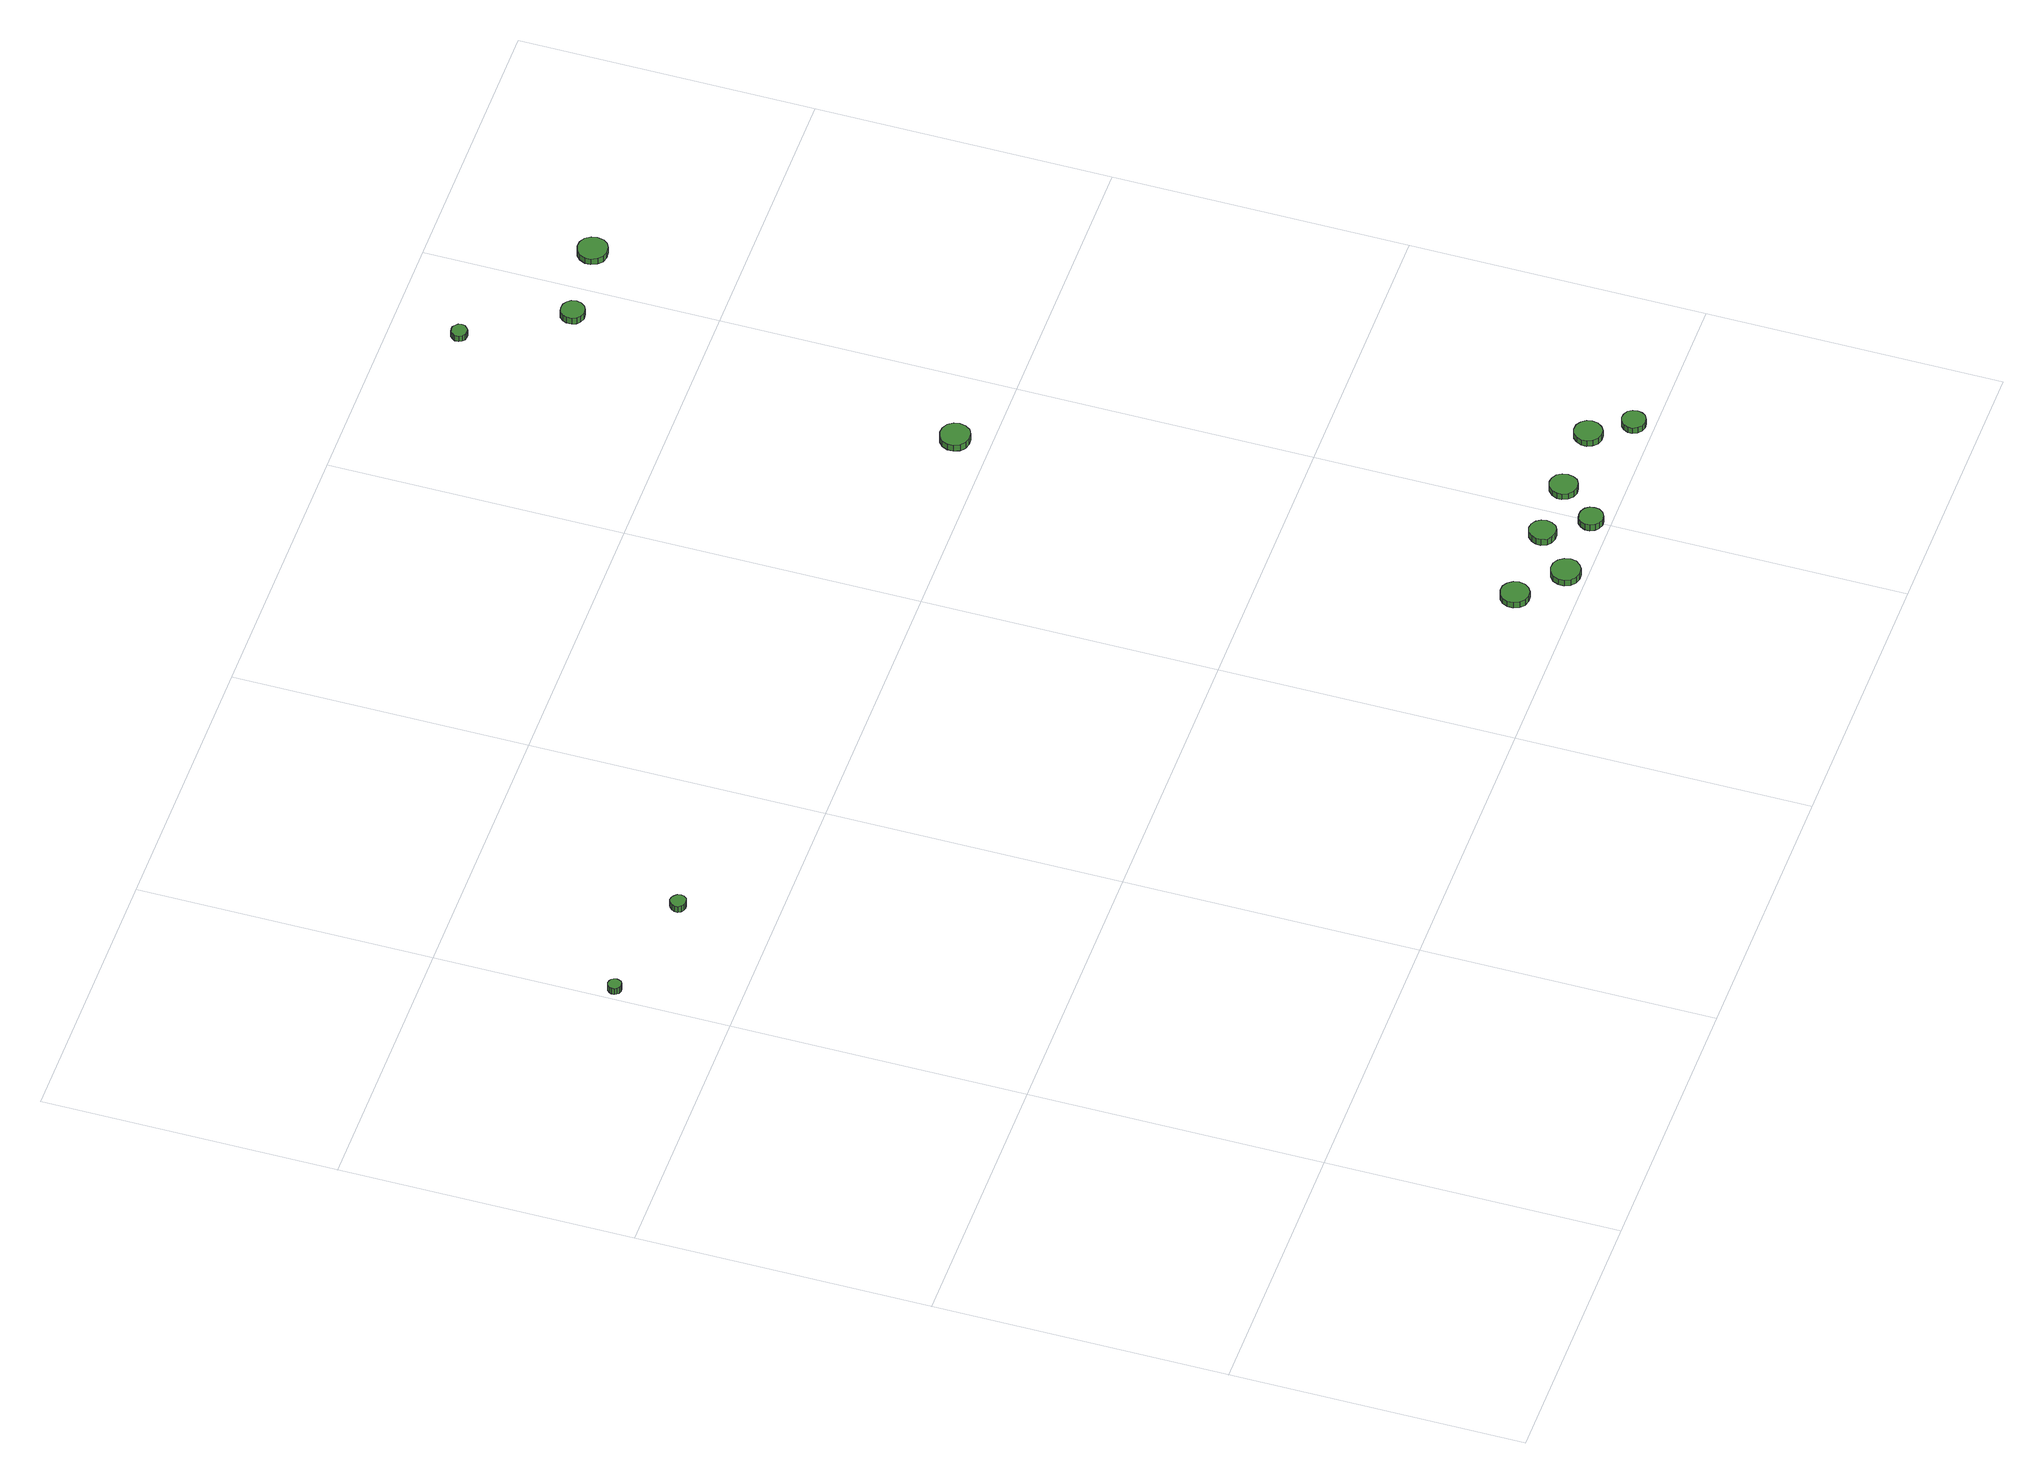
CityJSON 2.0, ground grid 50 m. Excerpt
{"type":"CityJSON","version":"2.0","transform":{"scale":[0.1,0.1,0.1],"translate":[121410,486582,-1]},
"CityObjects":{
"tree1":{"type":"SolitaryVegetationObject","attributes":{"function":"something"},"geometry":[{"type":"MultiSurface","lod":"1","boundaries":[[[0,1,2,3,4,5,6,7,8,9,10,11,12,13,14]],[[15,16,17,18,19,20,21,22,23,24,25,26,27,28,29]],[[0,29,28,1]],[[1,28,27,2]],[[2,27,26,3]],[[3,26,25,4]],[[4,25,24,5]],[[5,24,23,6]],[[6,23,22,7]],[[7,22,21,8]],[[8,21,20,9]],[[9,20,19,10]],[[10,19,18,11]],[[11,18,17,12]],[[12,17,16,13]],[[13,16,15,14]],[[14,15,29,0]]]}]},
"tree2":{"type":"SolitaryVegetationObject","attributes":{"function":"something"},"geometry":[{"type":"MultiSurface","lod":"1","boundaries":[[[30,31,32,33,34,35,36,37,38,39,40,41,42,43,44]],[[45,46,47,48,49,50,51,52,53,54,55,56,57,58,59]],[[30,59,58,31]],[[31,58,57,32]],[[32,57,56,33]],[[33,56,55,34]],[[34,55,54,35]],[[35,54,53,36]],[[36,53,52,37]],[[37,52,51,38]],[[38,51,50,39]],[[39,50,49,40]],[[40,49,48,41]],[[41,48,47,42]],[[42,47,46,43]],[[43,46,45,44]],[[44,45,59,30]]]}]},
"tree3":{"type":"SolitaryVegetationObject","attributes":{"function":"something"},"geometry":[{"type":"MultiSurface","lod":"1","boundaries":[[[60,61,62,63,64,65,66,67,68,69,70,71,72,73,74]],[[75,76,77,78,79,80,81,82,83,84,85,86,87,88,89]],[[60,89,88,61]],[[61,88,87,62]],[[62,87,86,63]],[[63,86,85,64]],[[64,85,84,65]],[[65,84,83,66]],[[66,83,82,67]],[[67,82,81,68]],[[68,81,80,69]],[[69,80,79,70]],[[70,79,78,71]],[[71,78,77,72]],[[72,77,76,73]],[[73,76,75,74]],[[74,75,89,60]]]}]},
"tree4":{"type":"SolitaryVegetationObject","attributes":{"function":"something"},"geometry":[{"type":"MultiSurface","lod":"1","boundaries":[[[90,91,92,93,94,95,96,97,98,99,100,101,102,103,104]],[[105,106,107,108,109,110,111,112,113,114,115,116,117,118,119]],[[90,119,118,91]],[[91,118,117,92]],[[92,117,116,93]],[[93,116,115,94]],[[94,115,114,95]],[[95,114,113,96]],[[96,113,112,97]],[[97,112,111,98]],[[98,111,110,99]],[[99,110,109,100]],[[100,109,108,101]],[[101,108,107,102]],[[102,107,106,103]],[[103,106,105,104]],[[104,105,119,90]]]}]},
"tree5":{"type":"SolitaryVegetationObject","attributes":{"function":"something"},"geometry":[{"type":"MultiSurface","lod":"1","boundaries":[[[120,121,122,123,124,125,126,127,128,129,130,131,132,133,134]],[[135,136,137,138,139,140,141,142,143,144,145,146,147,148,149]],[[120,149,148,121]],[[121,148,147,122]],[[122,147,146,123]],[[123,146,145,124]],[[124,145,144,125]],[[125,144,143,126]],[[126,143,142,127]],[[127,142,141,128]],[[128,141,140,129]],[[129,140,139,130]],[[130,139,138,131]],[[131,138,137,132]],[[132,137,136,133]],[[133,136,135,134]],[[134,135,149,120]]]}]},
"tree6":{"type":"SolitaryVegetationObject","attributes":{"function":"something"},"geometry":[{"type":"MultiSurface","lod":"1","boundaries":[[[150,151,152,153,154,155,156,157,158,159,160,161,162,163,164]],[[165,166,167,168,169,170,171,172,173,174,175,176,177,178,179]],[[150,179,178,151]],[[151,178,177,152]],[[152,177,176,153]],[[153,176,175,154]],[[154,175,174,155]],[[155,174,173,156]],[[156,173,172,157]],[[157,172,171,158]],[[158,171,170,159]],[[159,170,169,160]],[[160,169,168,161]],[[161,168,167,162]],[[162,167,166,163]],[[163,166,165,164]],[[164,165,179,150]]]}]},
"tree7":{"type":"SolitaryVegetationObject","attributes":{"function":"something"},"geometry":[{"type":"MultiSurface","lod":"1","boundaries":[[[180,181,182,183,184,185,186,187,188,189,190,191,192,193,194]],[[195,196,197,198,199,200,201,202,203,204,205,206,207,208,209]],[[180,209,208,181]],[[181,208,207,182]],[[182,207,206,183]],[[183,206,205,184]],[[184,205,204,185]],[[185,204,203,186]],[[186,203,202,187]],[[187,202,201,188]],[[188,201,200,189]],[[189,200,199,190]],[[190,199,198,191]],[[191,198,197,192]],[[192,197,196,193]],[[193,196,195,194]],[[194,195,209,180]]]}]},
"tree8":{"type":"SolitaryVegetationObject","attributes":{"function":"something"},"geometry":[{"type":"MultiSurface","lod":"1","boundaries":[[[210,211,212,213,214,215,216,217,218,219,220,221,222,223,224]],[[225,226,227,228,229,230,231,232,233,234,235,236,237,238,239]],[[210,239,238,211]],[[211,238,237,212]],[[212,237,236,213]],[[213,236,235,214]],[[214,235,234,215]],[[215,234,233,216]],[[216,233,232,217]],[[217,232,231,218]],[[218,231,230,219]],[[219,230,229,220]],[[220,229,228,221]],[[221,228,227,222]],[[222,227,226,223]],[[223,226,225,224]],[[224,225,239,210]]]}]},
"tree9":{"type":"SolitaryVegetationObject","attributes":{"function":"something"},"geometry":[{"type":"MultiSurface","lod":"1","boundaries":[[[240,241,242,243,244,245,246,247,248,249,250,251,252,253,254]],[[255,256,257,258,259,260,261,262,263,264,265,266,267,268,269]],[[240,269,268,241]],[[241,268,267,242]],[[242,267,266,243]],[[243,266,265,244]],[[244,265,264,245]],[[245,264,263,246]],[[246,263,262,247]],[[247,262,261,248]],[[248,261,260,249]],[[249,260,259,250]],[[250,259,258,251]],[[251,258,257,252]],[[252,257,256,253]],[[253,256,255,254]],[[254,255,269,240]]]}]},
"tree10":{"type":"SolitaryVegetationObject","attributes":{"function":"something"},"geometry":[{"type":"MultiSurface","lod":"1","boundaries":[[[270,271,272,273,274,275,276,277,278,279,280,281,282,283,284]],[[285,286,287,288,289,290,291,292,293,294,295,296,297,298,299]],[[270,299,298,271]],[[271,298,297,272]],[[272,297,296,273]],[[273,296,295,274]],[[274,295,294,275]],[[275,294,293,276]],[[276,293,292,277]],[[277,292,291,278]],[[278,291,290,279]],[[279,290,289,280]],[[280,289,288,281]],[[281,288,287,282]],[[282,287,286,283]],[[283,286,285,284]],[[284,285,299,270]]]}]},
"tree11":{"type":"SolitaryVegetationObject","attributes":{"function":"something"},"geometry":[{"type":"MultiSurface","lod":"1","boundaries":[[[300,301,302,303,304,305,306,307,308,309,310,311,312,313,314]],[[315,316,317,318,319,320,321,322,323,324,325,326,327,328,329]],[[300,329,328,301]],[[301,328,327,302]],[[302,327,326,303]],[[303,326,325,304]],[[304,325,324,305]],[[305,324,323,306]],[[306,323,322,307]],[[307,322,321,308]],[[308,321,320,309]],[[309,320,319,310]],[[310,319,318,311]],[[311,318,317,312]],[[312,317,316,313]],[[313,316,315,314]],[[314,315,329,300]]]}]},
"tree12":{"type":"SolitaryVegetationObject","attributes":{"function":"something"},"geometry":[{"type":"MultiSurface","lod":"1","boundaries":[[[330,331,332,333,334,335,336,337,338,339,340,341,342,343,344]],[[345,346,347,348,349,350,351,352,353,354,355,356,357,358,359]],[[330,359,358,331]],[[331,358,357,332]],[[332,357,356,333]],[[333,356,355,334]],[[334,355,354,335]],[[335,354,353,336]],[[336,353,352,337]],[[337,352,351,338]],[[338,351,350,339]],[[339,350,349,340]],[[340,349,348,341]],[[341,348,347,342]],[[342,347,346,343]],[[343,346,345,344]],[[344,345,359,330]]]}]},
"tree13":{"type":"SolitaryVegetationObject","attributes":{"function":"something"},"geometry":[{"type":"MultiSurface","lod":"1","boundaries":[[[360,361,362,363,364,365,366,367,368,369,370,371,372,373,374]],[[375,376,377,378,379,380,381,382,383,384,385,386,387,388,389]],[[360,389,388,361]],[[361,388,387,362]],[[362,387,386,363]],[[363,386,385,364]],[[364,385,384,365]],[[365,384,383,366]],[[366,383,382,367]],[[367,382,381,368]],[[368,381,380,369]],[[369,380,379,370]],[[370,379,378,371]],[[371,378,377,372]],[[372,377,376,373]],[[373,376,375,374]],[[374,375,389,360]]]}]}
},
"vertices":[
[23,1198,31],[22,1203,31],[20,1207,31],[16,1209,31],[11,1210,31],[6,1208,31],[3,1205,31],[1,1201,31],[1,1196,31],[3,1192,31],[6,1189,31],[11,1187,31],[16,1188,31],[20,1190,31],[22,1194,31],[22,1194,18],[20,1190,18],[16,1188,18],[11,1187,18],[6,1189,18],[3,1192,18],[1,1196,18],[1,1201,18],[3,1205,18],[6,1208,18],[11,1210,18],[16,1209,18],[20,1207,18],[22,1203,18],[23,1198,18],
[240,1160,25],[239,1166,25],[235,1170,25],[231,1173,25],[225,1174,25],[220,1172,25],[216,1168,25],[213,1163,25],[213,1157,25],[216,1152,25],[220,1149,25],[225,1147,25],[231,1148,25],[235,1150,25],[239,1155,25],[239,1155,12],[235,1150,12],[231,1148,12],[225,1147,12],[220,1149,12],[216,1152,12],[213,1157,12],[213,1163,12],[216,1168,12],[220,1172,12],[225,1174,12],[231,1173,12],[235,1170,12],[239,1166,12],[240,1160,12],
[1324,97,20],[1322,107,20],[1316,115,20],[1308,120,20],[1298,121,20],[1288,118,20],[1281,111,20],[1277,102,20],[1277,92,20],[1281,83,20],[1288,76,20],[1298,73,20],[1308,74,20],[1316,79,20],[1322,87,20],[1322,87,8],[1316,79,8],[1308,74,8],[1298,73,8],[1288,76,8],[1281,83,8],[1277,92,8],[1277,102,8],[1281,111,8],[1288,118,8],[1298,121,8],[1308,120,8],[1316,115,8],[1322,107,8],[1324,97,8],
[1397,34,22],[1395,44,22],[1388,53,22],[1380,58,22],[1369,59,22],[1360,56,22],[1352,49,22],[1348,39,22],[1348,29,22],[1352,20,22],[1360,13,22],[1369,10,22],[1380,11,22],[1388,16,22],[1395,24,22],[1395,24,9],[1388,16,9],[1380,11,9],[1369,10,9],[1360,13,9],[1352,20,9],[1348,29,9],[1348,39,9],[1352,49,9],[1360,56,9],[1369,59,9],[1380,58,9],[1388,53,9],[1395,44,9],[1397,34,9],
[1468,97,21],[1466,106,21],[1461,114,21],[1453,119,21],[1444,120,21],[1435,117,21],[1428,110,21],[1424,102,21],[1424,93,21],[1428,84,21],[1435,78,21],[1444,75,21],[1453,76,21],[1461,80,21],[1466,88,21],[1466,88,8],[1461,80,8],[1453,76,8],[1444,75,8],[1435,78,8],[1428,84,8],[1424,93,8],[1424,102,8],[1428,110,8],[1435,117,8],[1444,120,8],[1453,119,8],[1461,114,8],[1466,106,8],[1468,97,8],
[1517,32,23],[1516,40,23],[1511,47,23],[1503,51,23],[1495,52,23],[1487,50,23],[1481,44,23],[1477,36,23],[1477,28,23],[1481,20,23],[1487,15,23],[1495,12,23],[1503,13,23],[1511,17,23],[1516,24,23],[1516,24,10],[1511,17,10],[1503,13,10],[1495,12,10],[1487,15,10],[1481,20,10],[1477,28,10],[1477,36,10],[1481,44,10],[1487,50,10],[1495,52,10],[1503,51,10],[1511,47,10],[1516,40,10],[1517,32,10],
[1577,96,21],[1575,106,21],[1570,114,21],[1561,119,21],[1552,120,21],[1543,117,21],[1535,110,21],[1531,101,21],[1531,92,21],[1535,83,21],[1543,76,21],[1552,73,21],[1561,74,21],[1570,79,21],[1575,87,21],[1575,87,9],[1570,79,9],[1561,74,9],[1552,73,9],[1543,76,9],[1535,83,9],[1531,92,9],[1531,101,9],[1535,110,9],[1543,117,9],[1552,120,9],[1561,119,9],[1570,114,9],[1575,106,9],[1577,96,9],
[1386,1059,22],[1384,1069,22],[1378,1078,22],[1368,1083,22],[1358,1084,22],[1348,1081,22],[1340,1074,22],[1336,1064,22],[1336,1054,22],[1340,1044,22],[1348,1037,22],[1358,1034,22],[1368,1035,22],[1378,1040,22],[1384,1049,22],[1384,1049,9],[1378,1040,9],[1368,1035,9],[1358,1034,9],[1348,1037,9],[1340,1044,9],[1336,1054,9],[1336,1064,9],[1340,1074,9],[1348,1081,9],[1358,1084,9],[1368,1083,9],[1378,1078,9],[1384,1069,9],[1386,1059,9],
[1703,96,21],[1701,105,21],[1695,113,21],[1687,118,21],[1677,119,21],[1668,116,21],[1661,109,21],[1657,100,21],[1657,91,21],[1661,82,21],[1668,75,21],[1677,72,21],[1687,73,21],[1695,78,21],[1701,86,21],[1701,86,9],[1695,78,9],[1687,73,9],[1677,72,9],[1668,75,9],[1661,82,9],[1657,91,9],[1657,100,9],[1661,109,9],[1668,116,9],[1677,119,9],[1687,118,9],[1695,113,9],[1701,105,9],[1703,96,9],
[1744,33,24],[1742,41,24],[1738,48,24],[1730,52,24],[1722,53,24],[1714,50,24],[1708,45,24],[1704,37,24],[1704,29,24],[1708,21,24],[1714,16,24],[1722,13,24],[1730,14,24],[1738,18,24],[1742,25,24],[1742,25,12],[1738,18,12],[1730,14,12],[1722,13,12],[1714,16,12],[1708,21,12],[1704,29,12],[1704,37,12],[1708,45,12],[1714,50,12],[1722,53,12],[1730,52,12],[1738,48,12],[1742,41,12],[1744,33,12],
[1353,1887,22],[1352,1893,22],[1348,1897,22],[1344,1900,22],[1338,1900,22],[1333,1899,22],[1329,1895,22],[1326,1890,22],[1326,1884,22],[1329,1879,22],[1333,1875,22],[1338,1874,22],[1344,1874,22],[1348,1877,22],[1352,1882,22],[1352,1882,10],[1348,1877,10],[1344,1874,10],[1338,1874,10],[1333,1875,10],[1329,1879,10],[1326,1884,10],[1326,1890,10],[1329,1895,10],[1333,1899,10],[1338,1900,10],[1344,1900,10],[1348,1897,10],[1352,1893,10],[1353,1887,10],
[1457,1727,25],[1455,1736,25],[1450,1742,25],[1443,1746,25],[1434,1747,25],[1426,1745,25],[1420,1739,25],[1417,1732,25],[1417,1723,25],[1420,1715,25],[1426,1710,25],[1434,1707,25],[1443,1708,25],[1450,1712,25],[1455,1719,25],[1455,1719,12],[1450,1712,12],[1443,1708,12],[1434,1707,12],[1426,1710,12],[1420,1715,12],[1417,1723,12],[1417,1732,12],[1420,1739,12],[1426,1745,12],[1434,1747,12],[1443,1746,12],[1450,1742,12],[1455,1736,12],[1457,1727,12],
[1608,1741,19],[1606,1751,19],[1600,1760,19],[1591,1765,19],[1580,1766,19],[1570,1763,19],[1563,1756,19],[1558,1746,19],[1558,1736,19],[1563,1726,19],[1570,1719,19],[1580,1716,19],[1591,1717,19],[1600,1722,19],[1606,1730,19],[1606,1730,7],[1600,1722,7],[1591,1717,7],[1580,1716,7],[1570,1719,7],[1563,1726,7],[1558,1736,7],[1558,1746,7],[1563,1756,7],[1570,1763,7],[1580,1766,7],[1591,1765,7],[1600,1760,7],[1606,1751,7],[1608,1741,7]
]}
